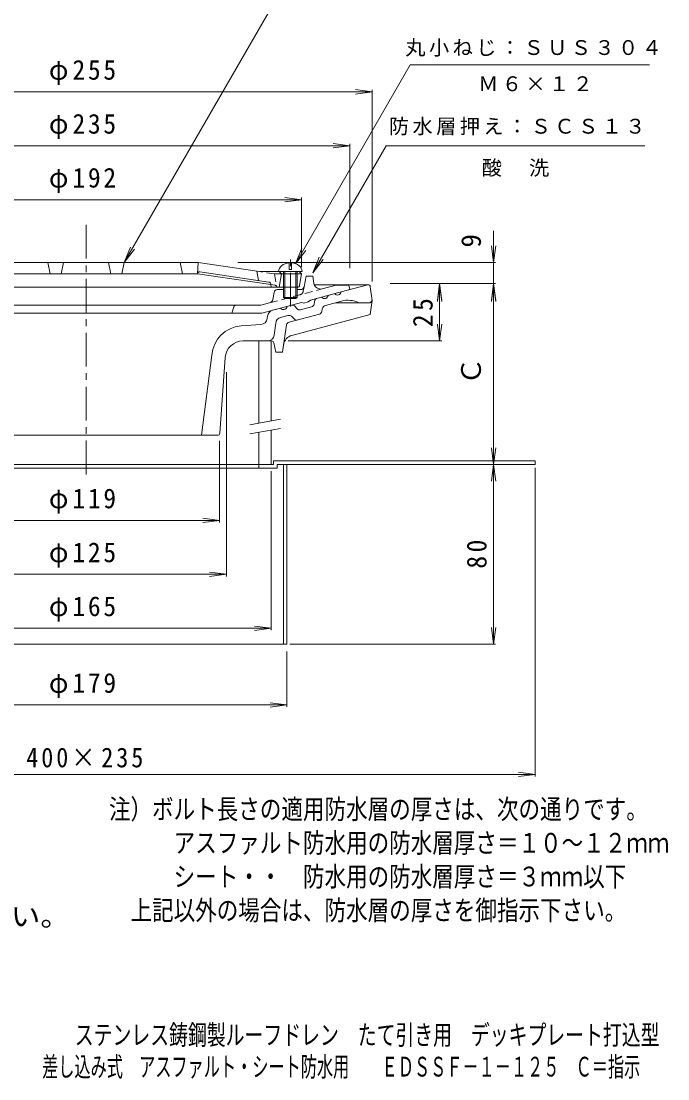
# Model space of a CAD drawing. Units: millimetres, scale not verified. Extents: x -301 to 216, y -356 to 380.
# Drawn here: x -72.4 to 215.6, y -356.1 to 114.6 of the extents above; entities that cross this region are included whole.
import ezdxf
from ezdxf.enums import TextEntityAlignment as Align

# ---------------------------------------------------------------- set-up
doc = ezdxf.new("R2010")
doc.units = ezdxf.units.MM
doc.header["$LTSCALE"] = 3
doc.linetypes.add('CHAIN1', pattern=[8, 5, -1, 1, -1])
doc.linetypes.add('DASHED1', pattern=[1.8, 1.2, -0.6])
for name, color, linetype, lineweight in [('0-0_通り芯', 3, 'Continuous', 9), ('0-1_躯体', 2, 'Continuous', 9), ('0-2_仕上', 6, 'Continuous', 9), ('0-3_建具', 4, 'Continuous', 9), ('0-4_その他', 7, 'Continuous', 9), ('0-5_寸法', 7, 'Continuous', 9), ('0-A', 2, 'Continuous', 9)]:
    doc.layers.add(name, color=color, linetype=linetype, lineweight=lineweight)
doc.layers.add('F-4_F-4ﾚｲﾔ', color=6, linetype='Continuous')
doc.layers.add('F-5_F-5ﾚｲﾔ', color=2, linetype='Continuous')
doc.styles.add('ＭＳ ゴシック', font='')
doc.styles.get('ＭＳ ゴシック').set_extended_font_data('MS Gothic')

msp = doc.modelspace()

# ---------------------------------------------------------------- linework, layer by layer
at = {"layer": '0-0_通り芯', "linetype": 'CHAIN1'}
msp.add_line((-43.5, 23.893), (-43.5, -89.52), dxfattribs=at)
at = {"layer": '0-0_通り芯'}
for p, q in [((82.117, -2.742), (58.164, -2.742)), ((82, -2.742), (70.144, -5.918)), ((59.15, -8.864), (61.451, -8.248)), ((67.246, -6.695), (64.349, -7.471)), ((39.533, -14.121), (43.098, -13.165)), ((45.996, -12.389), (48.297, -11.772)), ((49.304, -12.075), (50.504, -13.428)), ((56.985, -12.55), (52.015, -13.882)), ((58.429, -9.63), (58.067, -11.402)), ((61.49, -14.626), (61.728, -13.459)), ((63.17, -11.928), (70.339, -10.007)), ((83, -10.742), (67.598, -10.742)), ((84, -9.742), (83, -15.933)), ((37.188, -17.821), (37.331, -16.653)), ((43.174, -17.286), (46.347, -16.436)), ((46.92, -19.388), (60.408, -15.774)), ((48.14, -25.273), (83, -15.933)), ((49.151, -17.932), (48.361, -17.041)), ((25.523, -21.07), (34.42, -20.448)), ((40.323, -25.107), (40.973, -19.818)), ((45.825, -20.611), (43.973, -32.742)), ((39.153, -27.742), (26.449, -27.742)), ((40.134, -28.546), (40.973, -32.742)), ((43.973, -32.742), (40.973, -32.742)), ((12.535, -34.038), (8, -69.742)), ((16.066, -68.813), (18.469, -35.172)), ((15.069, -69.742), (-102.069, -69.742))]:
    msp.add_line(p, q, dxfattribs=at)
msp.add_lwpolyline([(83.109, -3.618), (84, -9.742), (83, -10.742)], dxfattribs=at)
for centre, radius, start, end in [((82.117, -3.742), 1, 7.12532, 90), ((59.409, -9.83), 1, 104.99922, 168.43358), ((62.738, -7.256), 1.625, 217.62109, 352.37941), ((68.534, -5.703), 1.625, 217.6203, 352.38071), ((44.385, -12.173), 1.625, 217.61926, 352.37941), ((48.556, -12.738), 1, 41.56502, 104.99977), ((51.627, -12.433), 1.5, 221.56442, 285.00009), ((56.597, -11.101), 1.5, 285.00009, 348.4351), ((63.688, -13.86), 2, 104.9995, 168.43379), ((73.186, -20.632), 11, 64.04785, 105.00009), ((34.211, -17.455), 3, 274, 353.00024), ((40.309, -17.019), 3, 105.00159, 173.00024), ((43.951, -20.184), 3, 104.99754, 173.00024), ((46.865, -18.368), 2, 41.56493, 105.00024), ((50.274, -16.937), 1.5, 221.56349, 284.99872), ((60.02, -14.325), 1.5, 285.00009, 348.43372), ((26.499, -35.036), 14, 94.00006, 175.91437), ((47.308, -20.837), 1.5, 104.99918, 171.3196), ((26.449, -35.742), 8, 90, 175.91422), ((37.346, -24.742), 3, 270, 353.00032), ((39.153, -28.742), 1, 11.30994, 90), ((49.434, -30.103), 5, 104.99945, 171.31932), ((15.069, -68.742), 1, 270, 355.91617)]:
    msp.add_arc(centre, radius, start, end, dxfattribs=at)
at = {"layer": '0-1_躯体'}
for p, q in [((57.993, -2.105), (57.5, 1.115)), ((61.735, -4.548), (67.941, -2.885)), ((67.941, -2.885), (73.5, -2.885)), ((74, -4.885), (73.5, -2.885)), ((39.723, -9.254), (40.28, -6.123)), ((44.488, -4.885), (41.757, -4.885)), ((52.131, -4.885), (50.488, -4.885)), ((-99.2, -11.885), (34.352, -11.885)), ((22.293, -12.611), (21.5, -15.385)), ((38.271, -10.835), (34.352, -11.885)), ((34.813, -15.385), (52.5, -10.646)), ((53.5, -10.896), (52.5, -10.646)), ((53.5, -10.896), (55.5, -10.36)), ((34.813, -15.385), (-107.424, -15.385))]:
    msp.add_line(p, q, dxfattribs=at)
at = {"layer": '0-1_躯体', "linetype": 'DASHED1'}
for p, q in [((38.271, -10.835), (61.735, -4.548)), ((53.605, -3.662), (53.232, -5.651))]:
    msp.add_line(p, q, dxfattribs=at)
at = {"layer": '0-1_躯体'}
for points in [[(53.605, -3.662), (54.5, 1.115), (57.5, 1.115)], [(55.5, -10.36), (56.5, -9.574), (74, -4.885)]]:
    msp.add_lwpolyline(points, dxfattribs=at)
for centre, radius, start, end in [((52.131, -3.385), 1.5, 270, 349.38435), ((60.959, -1.65), 3, 188.70714, 285.00027), ((37.754, -8.903), 2, 284.9995, 349.91257), ((41.757, -6.385), 1.5, 90, 169.91187), ((23.254, -12.885), 1, 90, 164.05402)]:
    msp.add_arc(centre, radius, start, end, dxfattribs=at)
at = {"layer": '0-1_躯体', "linetype": 'DASHED1'}
msp.add_arc((51.266, -5.283), 2, 284.9995, 349.38512, dxfattribs=at)
at = {"layer": '0-2_仕上'}
for p, q in [((-93.5, 7.115), (6.5, 7.115)), ((-60.501, 7.115), (-59.501, 2.115)), ((-53.501, 7.115), (-54.501, 2.115)), ((-33.5, 7.115), (-32.5, 2.115)), ((-26.5, 7.115), (-27.5, 2.115)), ((-1.5, 7.115), (-0.5, 2.115)), ((6.5, 7.114), (6.134, 2.115)), ((6.5, 7.115), (33.7, 3.115)), ((47, 6.996), (47, 4.115)), ((48, 6.996), (48, 4.115)), ((-93.135, 2.115), (6.134, 2.115)), ((38.8, -2.689), (6.134, 2.115)), ((7.165, 2.974), (37.906, -1.547)), ((32.5, 3.291), (33.3, -0.87)), ((33.7, 3.115), (52.75, 3.115)), ((52.5, 2.115), (43.5, 2.115)), ((44.5, 3.115), (44.5, -8.385)), ((45, 3.115), (45, -8.885)), ((48, 4.115), (47, 4.115)), ((50, 3.115), (50, -8.885)), ((50.5, 3.115), (50.5, -8.385)), ((52.5, 2.115), (51.499, 3.115)), ((51.639, -3.05), (52.5, 2.115)), ((50.652, -3.885), (-137.653, -3.885)), ((38.747, -2.372), (39, -3.885)), ((44.5, -8.385), (50.5, -8.385)), ((50.5, -8.385), (50, -8.885))]:
    msp.add_line(p, q, dxfattribs=at)
at = {"layer": '0-2_仕上', "linetype": 'CHAIN1'}
msp.add_line((47.5, -12.453), (47.5, 9.342), dxfattribs=at)
at = {"layer": '0-2_仕上', "linetype": 'DASHED1'}
for p, q in [((40.499, 2.114), (41.499, -3.885)), ((40.642, -2.96), (38.8, -2.689))]:
    msp.add_line(p, q, dxfattribs=at)
msp.add_lwpolyline([(43.5, 2.115), (40.499, 2.114), (33.7, 3.115)], dxfattribs=at)
at = {"layer": '0-2_仕上'}
for points in [[(42.5, 3.115), (43.5, 2.115), (42.5, -3.885)], [(44.5, -8.385), (45, -8.885), (50, -8.885)]]:
    msp.add_lwpolyline(points, dxfattribs=at)
for centre, radius, start, end in [((7.034, 2.083), 0.9, 81.63503, 175.81462), ((37.761, -2.536), 1, 9.46497, 81.63382), ((50.652, -2.885), 1, 270, 350.53915)]:
    msp.add_arc(centre, radius, start, end, dxfattribs=at)
at = {"layer": '0-2_仕上', "linetype": 'DASHED1'}
msp.add_arc((40.496, -3.949), 1, 9.46068, 81.63411, dxfattribs=at)
at = {"layer": '0-2_仕上'}
for start_param, end_param in [(4.807777, 6.2831853), (3.1415927, 4.6170009)]:
    msp.add_ellipse((47.5, 3.115), major_axis=(-5.25, 0), ratio=0.7428, start_param=start_param, end_param=end_param, dxfattribs=at)
at = {"layer": '0-3_建具'}
for p, q in [((39, -27.742), (33.5, -27.742)), ((33.5, -27.742), (33.5, -64.303)), ((39, -27.742), (39, -63.333)), ((33.5, -68.365), (33.5, -82.698)), ((39, -67.395), (39, -82.698)), ((40, -82.698), (-127, -82.698))]:
    msp.add_line(p, q, dxfattribs=at)
at = {"layer": '0-3_建具', "color": 7}
for p, q in [((29.387, -65.028), (43.174, -62.597)), ((29.387, -69.09), (43.174, -66.659))]:
    msp.add_line(p, q, dxfattribs=at)
at = {"layer": '0-4_その他'}
for p, q in [((-171, 83.115), (84, 83.115)), ((84, 83.115), (76.564, 84.094)), ((84, 83.115), (76.564, 82.136)), ((84, -1.242), (84, 84.015)), ((-161, 59.115), (74, 59.115)), ((74, 59.115), (66.564, 60.094)), ((74, 59.115), (66.564, 58.136)), ((74, 4.615), (74, 60.015)), ((-139.5, 35.115), (52.5, 35.115)), ((52.5, 35.115), (45.064, 36.094)), ((52.5, 35.115), (45.064, 34.136)), ((52.5, 5.115), (52.5, 36.015)), ((138, -162.698), (138, 21.223)), ((138, 7.115), (137.021, 14.55)), ((138, 7.115), (138.979, 14.55)), ((24.085, 7.115), (138.9, 7.115)), ((92, -2.242), (138.9, -2.242)), ((114, -2.242), (113.021, -9.678)), ((114, -2.742), (113.021, -10.178)), ((114, -2.242), (114.979, -9.678)), ((114, -27.742), (114, -2.742)), ((114, -2.742), (114.979, -10.178)), ((138, -2.242), (137.021, -9.678)), ((138, -2.742), (137.021, -10.178)), ((138, -2.242), (138.979, -9.678)), ((138, -2.742), (138.979, -10.178)), ((114, -27.742), (113.021, -20.306)), ((114, -27.742), (114.979, -20.306)), ((46.5, -27.742), (114.9, -27.742)), ((19, -41.651), (19, -132.49)), ((16, -72.134), (16, -108.49)), ((138, -82.698), (137.021, -75.262)), ((138, -82.698), (138.979, -75.262)), ((138, -82.698), (137.021, -90.134)), ((138, -82.698), (138.979, -90.134)), ((156.5, -221.526), (156.5, -84.251)), ((39, -85.69), (39, -156.49)), ((-103, -107.59), (16, -107.59)), ((16, -107.59), (8.564, -106.611)), ((16, -107.59), (8.564, -108.569)), ((-106, -131.59), (19, -131.59)), ((19, -131.59), (11.564, -130.611)), ((19, -131.59), (11.564, -132.569)), ((39, -155.59), (31.564, -154.611)), ((138, -162.698), (137.021, -155.262)), ((138, -162.698), (138.979, -155.262)), ((-126, -155.59), (39, -155.59)), ((39, -155.59), (31.564, -156.569)), ((138.9, -162.698), (47.211, -162.698)), ((46, -190.601), (46, -165.873)), ((-133, -189.701), (46, -189.701)), ((46, -189.701), (38.564, -188.722)), ((46, -189.701), (38.564, -190.68)), ((-243.5, -220.626), (156.5, -220.626)), ((156.5, -220.626), (149.064, -219.647)), ((156.5, -220.626), (149.064, -221.605))]:
    msp.add_line(p, q, dxfattribs=at)
at = {"layer": '0-5_寸法'}
for p, q in [((-26.5, 7.115), (62.428, 161.143)), ((49.816, 6.625), (100.905, 95.115)), ((100.905, 95.115), (207.451, 95.115)), ((57.5, 2.615), (90.12, 59.115)), ((90.12, 59.115), (205.366, 59.115)), ((-26.5, 7.115), (-23.63, 14.044)), ((-26.5, 7.115), (-21.935, 13.065)), ((49.816, 6.625), (52.686, 13.555)), ((49.816, 6.625), (54.382, 12.576)), ((57.5, 2.615), (60.37, 9.544)), ((57.5, 2.615), (62.066, 8.565))]:
    msp.add_line(p, q, dxfattribs=at)
at = {"layer": '0-A'}
for p, q in [((-128.6, -84.298), (41.6, -84.298)), ((33.5, -82.698), (33.5, -84.298)), ((40, -81.098), (156.5, -81.098)), ((40, -81.098), (40, -82.698)), ((41.6, -82.698), (41.6, -84.298)), ((41.6, -82.698), (156.5, -82.698)), ((44.4, -82.698), (44.4, -162.698)), ((46, -82.698), (46, -162.698)), ((156.5, -81.098), (156.5, -82.698)), ((-133, -162.698), (46, -162.698))]:
    msp.add_line(p, q, dxfattribs=at)

# ---------------------------------------------------------------- texts
at = {"layer": '0-4_その他', "color": 2, "style": 'ＭＳ ゴシック'}
for s, p in [('9', (135, 13.829)), ('Ｃ', (135, -47.255))]:
    msp.add_text(s, height=8.798, rotation=90, dxfattribs=at).set_placement(p, align=Align.BOTTOM_LEFT)
at = {"layer": '0-4_その他', "color": 2, "char_height": 8.798, "attachment_point": 7, "style": 'ＭＳ ゴシック'}
for s, insert in [('\\T1.21;\\W0.95;φ255', (-60, 86.115)), ('\\T1.21;\\W0.95;φ235', (-60, 62.115)), ('\\T1.21;\\W0.95;φ192', (-60, 38.115)), ('\\T1.21;\\W0.95;φ119', (-60, -104.59)), ('\\T1.21;\\W0.95;φ125', (-60, -128.59)), ('\\T1.21;\\W0.95;φ165', (-60, -152.59)), ('\\T1.21;\\W0.95;φ179', (-60, -186.701)), ('\\T1.24;\\W0.9;400×235', (-70.125, -217.626))]:
    msp.add_mtext(s, dxfattribs=dict(at, insert=insert))
at = {"layer": '0-4_その他', "color": 2, "char_height": 8.798, "attachment_point": 7, "rotation": 90, "style": 'ＭＳ ゴシック'}
for s, insert in [('\\T1.27;\\W0.95;25', (111, -21.617)), ('\\T1.27;\\W0.95;80', (135, -129.073))]:
    msp.add_mtext(s, dxfattribs=dict(at, insert=insert))
at = {"layer": '0-5_寸法', "char_height": 6.598, "attachment_point": 7, "style": 'ＭＳ ゴシック'}
for s, insert in [('\\T1.17;丸小ねじ：ＳＵＳ３０４', (98.701, 98.778)), ('\\T1.17;Ｍ６×１２', (131.124, 83.3)), ('\\T1.17;防水層押え：ＳＣＳ１３', (91.366, 63.771)), ('\\T1.17;酸\u3000洗', (132.743, 45.269))]:
    msp.add_mtext(s, dxfattribs=dict(at, insert=insert))
at = {"layer": 'F-4_F-4ﾚｲﾔ', "style": 'ＭＳ ゴシック', "width": 0.8}
for s, p in [('注）ボルト長さの適用防水層の厚さは、次の通りです。', (-33.295, -243.116)), ('\u3000\u3000\u3000アスファルト防水用の防水層厚さ＝１０～１２ｍｍ', (-33.295, -258.116)), ('シート・・', (-4.495, -273.116)), ('防水用の防水層厚さ＝３ｍｍ以下', (53.105, -273.116)), ('\u3000上記以外の場合は、防水層の厚さを御指示下さい。', (-33.295, -288.116))]:
    msp.add_text(s, height=8.798, dxfattribs=at).set_placement(p, align=Align.BOTTOM_LEFT)
at = {"layer": 'F-4_F-4ﾚｲﾔ', "color": 3, "style": 'ＭＳ ゴシック'}
for s, width, p in [('ステンレス鋳鋼製ルーフドレン\u3000たて引き用\u3000デッキプレート打込型', 0.7, (-48.507, -343.576)), ('差し込み式\u3000アスファルト・シート防水用\u3000\u3000ＥＤＳＳＦ－１－１２５\u3000Ｃ＝指示', 0.6, (-63.061, -357.721))]:
    msp.add_text(s, height=8.798, dxfattribs=dict(at, width=width)).set_placement(p, align=Align.BOTTOM_LEFT)
at = {"layer": 'F-5_F-5ﾚｲﾔ', "style": 'ＭＳ ゴシック', "width": 1.1}
msp.add_text('※ご注文の際はＣ寸法をご指示ください。', height=8.798, dxfattribs=at).set_placement((-301.461, -290.827), align=Align.BOTTOM_LEFT)

doc.saveas('drawing.dxf')
